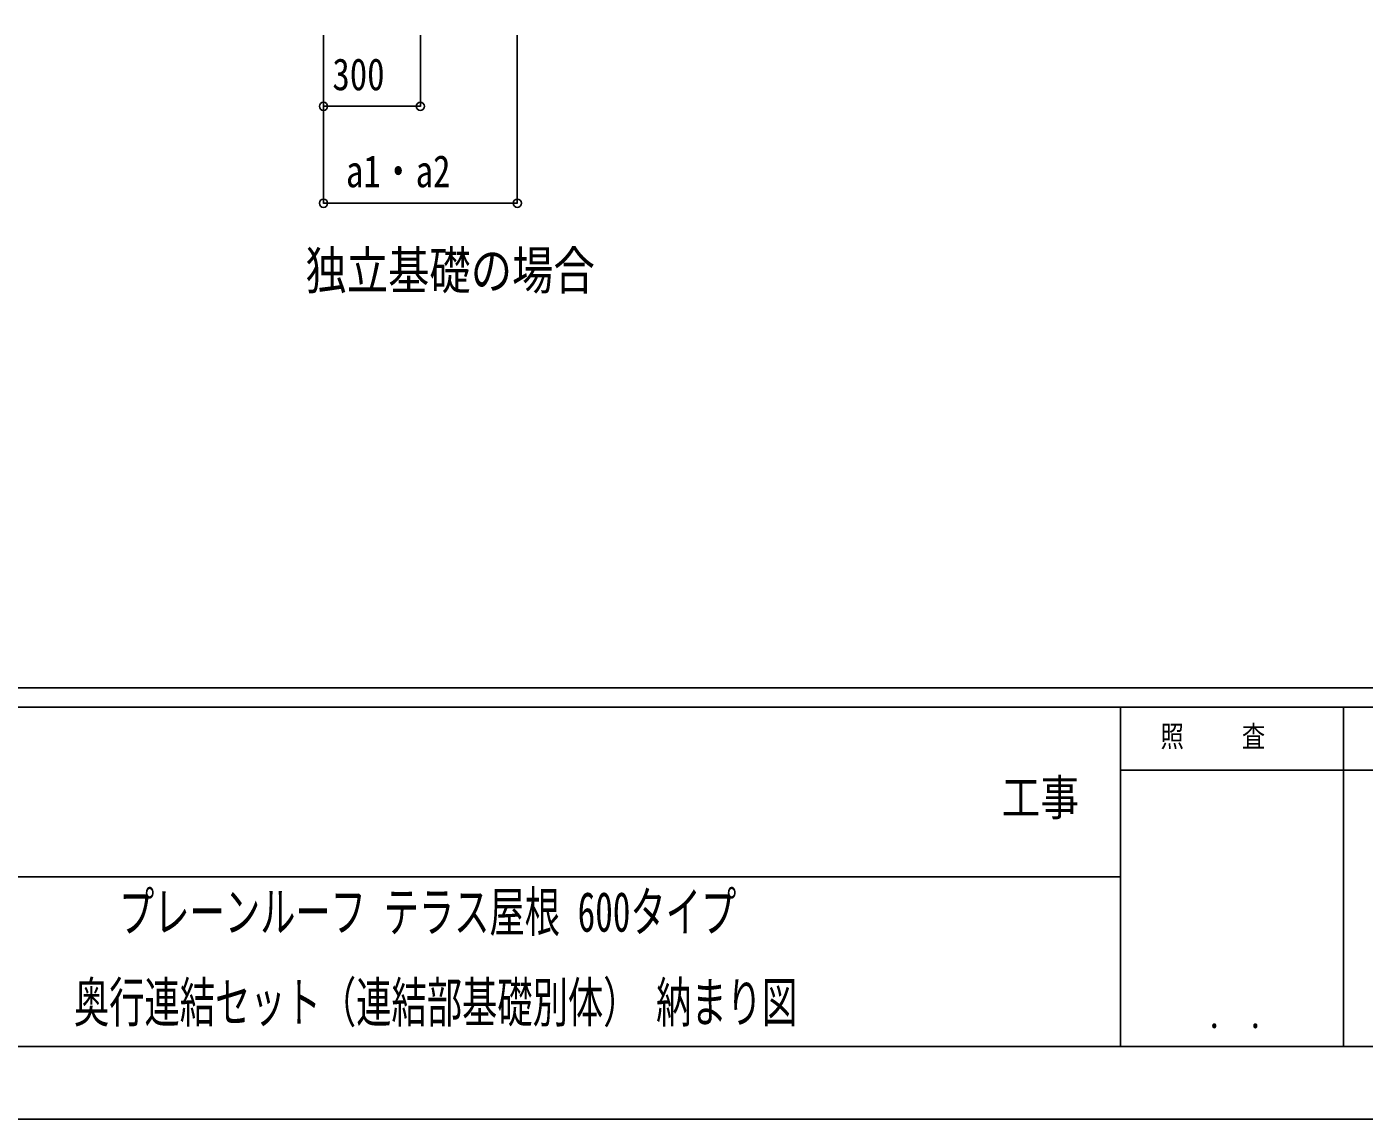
# Model space of a CAD drawing. Units: millimetres, scale not verified. Extents: x -12615 to 12615, y -8910 to 8910.
# Drawn here: x 499 to 4640, y -8910 to -5529 of the extents above; entities that cross this region are included whole.
import ezdxf
from ezdxf.enums import TextEntityAlignment as Align

# ---------------------------------------------------------------- set-up
doc = ezdxf.new("R2010")
doc.units = ezdxf.units.MM
doc.header["$LTSCALE"] = 50
for name, color, linetype in [('0-2_USER1', 3, 'Continuous'), ('0-5_YKK_D', 6, 'Continuous'), ('0-6_YKK_ZWAK', 7, 'Continuous')]:
    doc.layers.add(name, color=color, linetype=linetype)
doc.styles.add('ＭＳ ゴシック', font='')
doc.styles.get('ＭＳ ゴシック').set_extended_font_data('MS Gothic')

msp = doc.modelspace()

# ---------------------------------------------------------------- linework, layer by layer
at = {"layer": '0-5_YKK_D'}
for p, q in [((1417.92, -5555.18), (1417.92, -6076)), ((1417.92, -5555.18), (1417.92, -5776)), ((1717.92, -5555.18), (1717.92, -5776)), ((2017.92, -5555.18), (2017.92, -6076)), ((1717.92, -5775), (1417.92, -5775)), ((1417.92, -6075), (2017.92, -6075))]:
    msp.add_line(p, q, dxfattribs=at)
for centre in [(1417.92, -5775), (1717.92, -5775), (1417.92, -6075), (2017.92, -6075)]:
    msp.add_circle(centre, 12.75, dxfattribs=at)
at = {"layer": '0-6_YKK_ZWAK'}
for p, q in [((11685.06, -7575), (-11714.94, -7575)), ((3885.06, -7635), (-14.94, -7635)), ((4575.06, -7635), (4575.06, -8685)), ((5955.06, -7830), (3885.06, -7830)), ((-14.94, -8160), (3885.06, -8160)), ((-14.94, -8685), (3885.06, -8685)), ((3885.06, -8685), (5955.06, -8685))]:
    msp.add_line(p, q, dxfattribs=at)
msp.add_lwpolyline([(-12615, -8910), (12615, -8910), (12615, 8910), (-12615, 8910)], close=True, dxfattribs=at)
msp.add_lwpolyline([(5955.06, -7635), (3885.06, -7635), (3885.06, -8685)], dxfattribs=at)

# ---------------------------------------------------------------- texts
at = {"layer": '0-2_USER1', "style": 'ＭＳ ゴシック'}
for s, height, width, p in [('独立基礎の場合', 117.3, 0.8, (1361.76, -6376.65)), ('プレーンルーフ テラス屋根 600タイプ', 123.2, 0.65, (784.93, -8366.5)), (' 奥行連結セット（連結部基礎別体） 納まり図', 123.2, 0.65, (590.89, -8646.5))]:
    msp.add_text(s, height=height, dxfattribs=dict(at, width=width)).set_placement(p, align=Align.BOTTOM_LEFT)
at = {"layer": '0-5_YKK_D', "style": 'ＭＳ ゴシック', "width": 0.8}
for s, p in [('300', (1445.52, -5755)), ('a1・a2', (1487.52, -6055))]:
    msp.add_text(s, height=98.97, dxfattribs=at).set_placement(p, align=Align.BOTTOM_LEFT)
at = {"layer": '0-6_YKK_ZWAK', "style": 'ＭＳ ゴシック', "width": 0.8}
for s, height, p in [('照     査', 65.98, (4009.26, -7777.5)), ('工事', 110, (3517, -8002.39)), ('． ．', 77.75, (4155, -8653.06))]:
    msp.add_text(s, height=height, dxfattribs=at).set_placement(p, align=Align.BOTTOM_LEFT)

doc.saveas('drawing.dxf')
